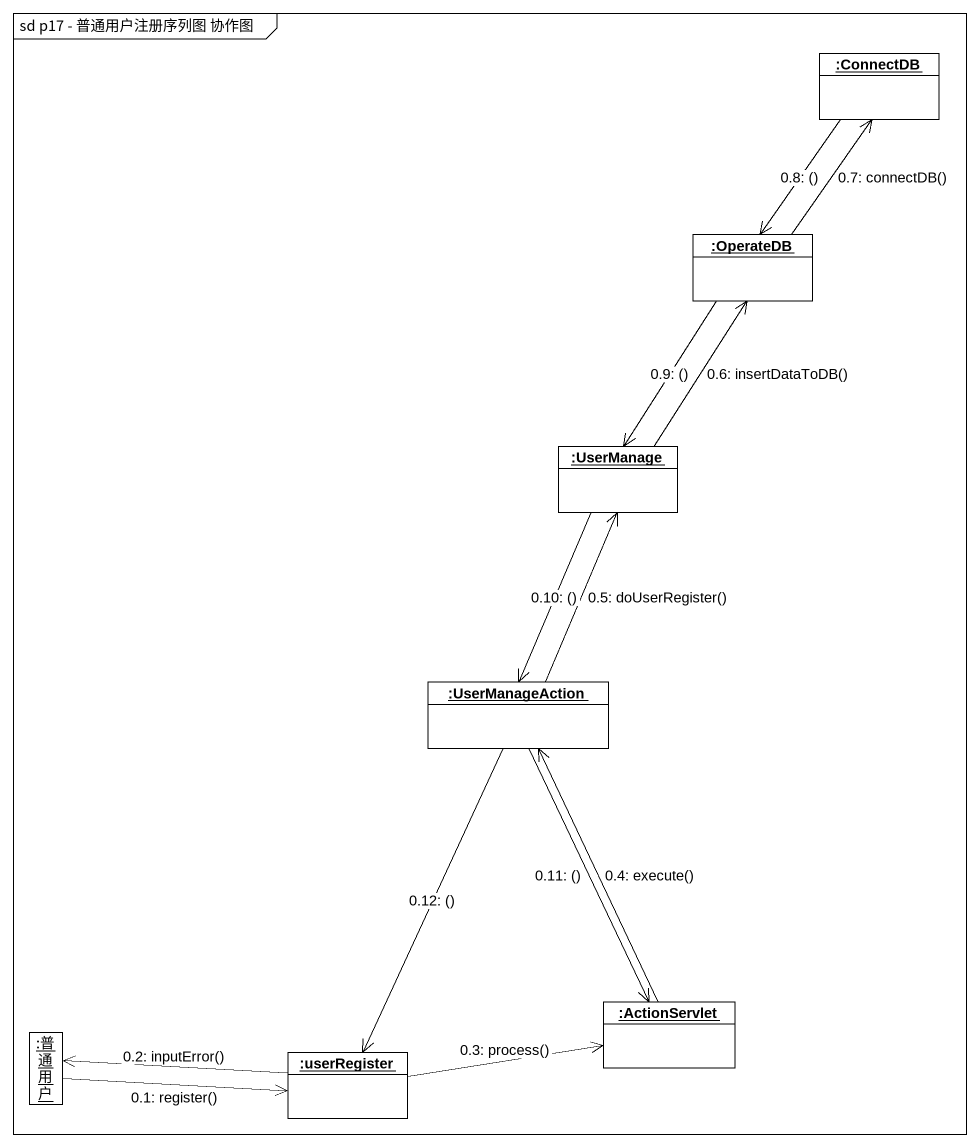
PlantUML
@startuml
mainframe sd p17 - 普通用户注册序列图 协作图
hide circle
hide empty members
object ":ConnectDB" as ConnectDB
object ":OperateDB" as OperateDB
object ":UserManage" as UserManage
object ":UserManageAction" as UserManageAction
object ":普通 用户" as 普通_用户
object ":ActionServlet" as ActionServlet
object ":userRegister" as userRegister
普通_用户 -right-> userRegister : 0.1: register()
userRegister -left-> 普通_用户 : 0.2: inputError()
userRegister -right-> ActionServlet : 0.3: process()
ActionServlet -up-> UserManageAction : 0.4: execute()
UserManageAction -up-> UserManage : 0.5: doUserRegister()
UserManage -up-> OperateDB : 0.6: insertDataToDB()
OperateDB -up-> ConnectDB : 0.7: connectDB()
ConnectDB --> OperateDB : 0.8: ()
OperateDB --> UserManage : 0.9: ()
UserManage --> UserManageAction : 0.10: ()
UserManageAction --> ActionServlet : 0.11: ()
UserManageAction --> userRegister : 0.12: ()
@enduml
